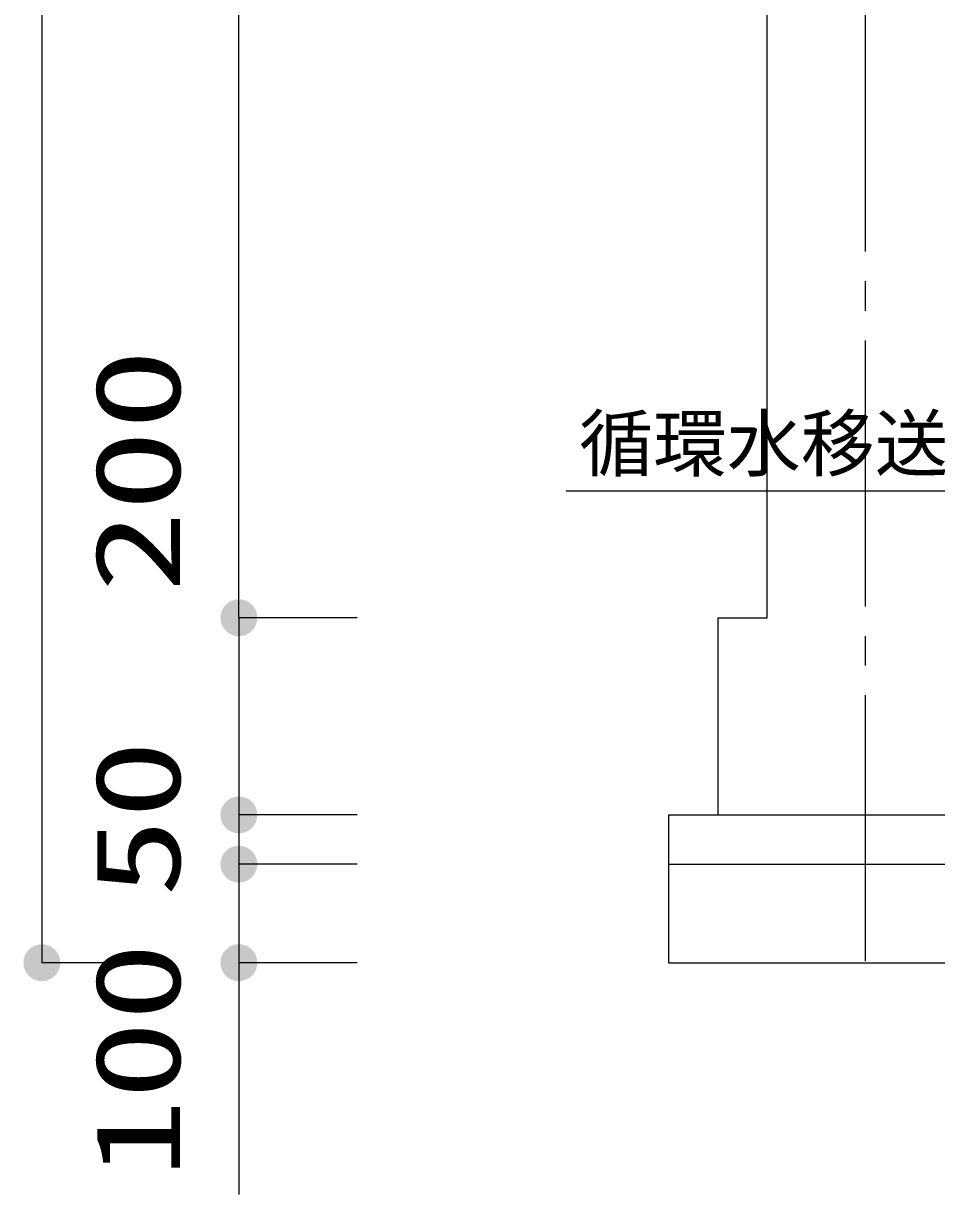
# Model space of a CAD drawing. Units: millimetres, scale not verified. Extents: x -10044 to 7274, y -6719 to 5358.
# Drawn here: x -1585 to -658, y -4374 to -3186 of the extents above; entities that cross this region are included whole.
import ezdxf
from ezdxf.enums import TextEntityAlignment as Align

# ---------------------------------------------------------------- set-up
doc = ezdxf.new("R2010")
doc.units = ezdxf.units.MM
doc.header["$LTSCALE"] = 30
doc.linetypes.add('CHAIN2', pattern=[12, 9, -1, 1, -1])
for name, color, linetype, lineweight in [('0-1_KIKI', 3, 'Continuous', 25), ('0-2_SEISAKU', 2, 'Continuous', 25), ('0-6_SUNPO', 7, 'Continuous', 25)]:
    doc.layers.add(name, color=color, linetype=linetype, lineweight=lineweight)
doc.styles.add('MS Gothic', font='')
doc.styles.add('ＭＳ ゴシック', font='')
doc.styles.get('MS Gothic').set_extended_font_data('MS Gothic')
doc.styles.get('ＭＳ ゴシック').set_extended_font_data('MS Gothic')

msp = doc.modelspace()

# ---------------------------------------------------------------- linework, layer by layer
at = {"layer": '0-1_KIKI', "color": 4}
msp.add_line((-507.16, -3660.42), (-1034.19, -3660.42), dxfattribs=at)
at = {"layer": '0-2_SEISAKU', "linetype": 'CHAIN2'}
msp.add_line((-730.08, -4137.58), (-730.08, -1898.53), dxfattribs=at)
at = {"layer": '0-2_SEISAKU'}
for p, q in [((-830.08, -3789.01), (-830.08, -2139)), ((-880.08, -3789.01), (-830.08, -3789.01)), ((-880.08, -3789.01), (-880.08, -3989.01)), ((-930.08, -3989.01), (1089.92, -3989.01)), ((-930.08, -3989.01), (-930.08, -4089.01)), ((-930.08, -4039.01), (1089.92, -4039.01))]:
    msp.add_line(p, q, dxfattribs=at)
msp.add_lwpolyline([(-930.08, -4039.01), (-930.08, -4139.01), (1089.92, -4139.01)], dxfattribs=at)
at = {"layer": '0-6_SUNPO', "color": 4}
for p, q in [((-1566.38, -1939), (-1566.38, -4139.01)), ((-1366.38, -3789), (-1366.38, -2189)), ((-1246.38, -3789), (-1366.38, -3789)), ((-1366.38, -3789), (-1366.38, -3989)), ((-1246.38, -3789), (-1366.38, -3789)), ((-1246.38, -3989), (-1366.38, -3989)), ((-1246.38, -3989), (-1366.38, -3989)), ((-1366.38, -3989), (-1366.38, -4039)), ((-1246.38, -4039), (-1366.38, -4039)), ((-1246.38, -4039), (-1366.38, -4039)), ((-1366.38, -4039), (-1366.38, -4139)), ((-1446.38, -4139.01), (-1566.38, -4139.01)), ((-1246.38, -4139), (-1366.38, -4139)), ((-1366.38, -4139), (-1366.38, -4374.24))]:
    msp.add_line(p, q, dxfattribs=at)
at = {"layer": '0-6_SUNPO'}
for points in [[(-1379.64, -3775.74), (-1366.38, -3789), (-1381.97, -3778.58)], [(-1379.64, -3775.74), (-1366.38, -3789), (-1381.97, -3778.58)], [(-1376.8, -3773.41), (-1366.38, -3789), (-1379.64, -3775.74)], [(-1376.8, -3773.41), (-1366.38, -3789), (-1379.64, -3775.74)], [(-1373.56, -3771.68), (-1366.38, -3789), (-1376.8, -3773.41)], [(-1373.56, -3771.68), (-1366.38, -3789), (-1376.8, -3773.41)], [(-1370.04, -3770.61), (-1366.38, -3789), (-1373.56, -3771.68)], [(-1370.04, -3770.61), (-1366.38, -3789), (-1373.56, -3771.68)], [(-1366.38, -3770.25), (-1366.38, -3789), (-1370.04, -3770.61)], [(-1366.38, -3770.25), (-1366.38, -3789), (-1370.04, -3770.61)], [(-1362.73, -3770.61), (-1366.38, -3789), (-1366.38, -3770.25)], [(-1362.73, -3770.61), (-1366.38, -3789), (-1366.38, -3770.25)], [(-1359.21, -3771.68), (-1366.38, -3789), (-1362.73, -3770.61)], [(-1359.21, -3771.68), (-1366.38, -3789), (-1362.73, -3770.61)], [(-1355.97, -3773.41), (-1366.38, -3789), (-1359.21, -3771.68)], [(-1355.97, -3773.41), (-1366.38, -3789), (-1359.21, -3771.68)], [(-1353.13, -3775.74), (-1366.38, -3789), (-1355.97, -3773.41)], [(-1353.13, -3775.74), (-1366.38, -3789), (-1355.97, -3773.41)], [(-1350.79, -3778.58), (-1366.38, -3789), (-1353.13, -3775.74)], [(-1350.79, -3778.58), (-1366.38, -3789), (-1353.13, -3775.74)], [(-1384.77, -3785.34), (-1366.38, -3789), (-1385.13, -3789)], [(-1384.77, -3785.34), (-1366.38, -3789), (-1385.13, -3789)], [(-1385.13, -3789), (-1366.38, -3789), (-1384.77, -3792.66)], [(-1385.13, -3789), (-1366.38, -3789), (-1384.77, -3792.66)], [(-1383.71, -3781.83), (-1366.38, -3789), (-1384.77, -3785.34)], [(-1383.71, -3781.83), (-1366.38, -3789), (-1384.77, -3785.34)], [(-1384.77, -3792.66), (-1366.38, -3789), (-1383.71, -3796.18)], [(-1384.77, -3792.66), (-1366.38, -3789), (-1383.71, -3796.18)], [(-1381.97, -3778.58), (-1366.38, -3789), (-1383.71, -3781.83)], [(-1381.97, -3778.58), (-1366.38, -3789), (-1383.71, -3781.83)], [(-1383.71, -3796.18), (-1366.38, -3789), (-1381.97, -3799.42)], [(-1383.71, -3796.18), (-1366.38, -3789), (-1381.97, -3799.42)], [(-1381.97, -3799.42), (-1366.38, -3789), (-1379.64, -3802.26)], [(-1381.97, -3799.42), (-1366.38, -3789), (-1379.64, -3802.26)], [(-1379.64, -3802.26), (-1366.38, -3789), (-1376.8, -3804.59)], [(-1379.64, -3802.26), (-1366.38, -3789), (-1376.8, -3804.59)], [(-1376.8, -3804.59), (-1366.38, -3789), (-1373.56, -3806.32)], [(-1376.8, -3804.59), (-1366.38, -3789), (-1373.56, -3806.32)], [(-1373.56, -3806.32), (-1366.38, -3789), (-1370.04, -3807.39)], [(-1373.56, -3806.32), (-1366.38, -3789), (-1370.04, -3807.39)], [(-1370.04, -3807.39), (-1366.38, -3789), (-1366.38, -3807.75)], [(-1370.04, -3807.39), (-1366.38, -3789), (-1366.38, -3807.75)], [(-1349.06, -3781.83), (-1366.38, -3789), (-1350.79, -3778.58)], [(-1349.06, -3781.83), (-1366.38, -3789), (-1350.79, -3778.58)], [(-1347.99, -3785.34), (-1366.38, -3789), (-1349.06, -3781.83)], [(-1347.99, -3785.34), (-1366.38, -3789), (-1349.06, -3781.83)], [(-1347.63, -3789), (-1366.38, -3789), (-1347.99, -3785.34)], [(-1347.63, -3789), (-1366.38, -3789), (-1347.99, -3785.34)], [(-1366.38, -3807.75), (-1366.38, -3789), (-1362.73, -3807.39)], [(-1362.73, -3807.39), (-1366.38, -3789), (-1359.21, -3806.32)], [(-1359.21, -3806.32), (-1366.38, -3789), (-1355.97, -3804.59)], [(-1355.97, -3804.59), (-1366.38, -3789), (-1353.13, -3802.26)], [(-1353.13, -3802.26), (-1366.38, -3789), (-1350.79, -3799.42)], [(-1350.79, -3799.42), (-1366.38, -3789), (-1349.06, -3796.18)], [(-1349.06, -3796.18), (-1366.38, -3789), (-1347.99, -3792.66)], [(-1347.99, -3792.66), (-1366.38, -3789), (-1347.63, -3789)], [(-1366.38, -3807.75), (-1366.38, -3789), (-1362.73, -3807.39)], [(-1362.73, -3807.39), (-1366.38, -3789), (-1359.21, -3806.32)], [(-1359.21, -3806.32), (-1366.38, -3789), (-1355.97, -3804.59)], [(-1355.97, -3804.59), (-1366.38, -3789), (-1353.13, -3802.26)], [(-1353.13, -3802.26), (-1366.38, -3789), (-1350.79, -3799.42)], [(-1350.79, -3799.42), (-1366.38, -3789), (-1349.06, -3796.18)], [(-1349.06, -3796.18), (-1366.38, -3789), (-1347.99, -3792.66)], [(-1347.99, -3792.66), (-1366.38, -3789), (-1347.63, -3789)], [(-1381.97, -3978.58), (-1366.38, -3989), (-1383.71, -3981.83)], [(-1381.97, -3978.58), (-1366.38, -3989), (-1383.71, -3981.83)], [(-1379.64, -3975.74), (-1366.38, -3989), (-1381.97, -3978.58)], [(-1379.64, -3975.74), (-1366.38, -3989), (-1381.97, -3978.58)], [(-1376.8, -3973.41), (-1366.38, -3989), (-1379.64, -3975.74)], [(-1376.8, -3973.41), (-1366.38, -3989), (-1379.64, -3975.74)], [(-1373.56, -3971.68), (-1366.38, -3989), (-1376.8, -3973.41)], [(-1373.56, -3971.68), (-1366.38, -3989), (-1376.8, -3973.41)], [(-1370.04, -3970.61), (-1366.38, -3989), (-1373.56, -3971.68)], [(-1370.04, -3970.61), (-1366.38, -3989), (-1373.56, -3971.68)], [(-1366.38, -3970.25), (-1366.38, -3989), (-1370.04, -3970.61)], [(-1366.38, -3970.25), (-1366.38, -3989), (-1370.04, -3970.61)], [(-1362.73, -3970.61), (-1366.38, -3989), (-1366.38, -3970.25)], [(-1362.73, -3970.61), (-1366.38, -3989), (-1366.38, -3970.25)], [(-1359.21, -3971.68), (-1366.38, -3989), (-1362.73, -3970.61)], [(-1359.21, -3971.68), (-1366.38, -3989), (-1362.73, -3970.61)], [(-1355.97, -3973.41), (-1366.38, -3989), (-1359.21, -3971.68)], [(-1355.97, -3973.41), (-1366.38, -3989), (-1359.21, -3971.68)], [(-1353.13, -3975.74), (-1366.38, -3989), (-1355.97, -3973.41)], [(-1353.13, -3975.74), (-1366.38, -3989), (-1355.97, -3973.41)], [(-1350.79, -3978.58), (-1366.38, -3989), (-1353.13, -3975.74)], [(-1350.79, -3978.58), (-1366.38, -3989), (-1353.13, -3975.74)], [(-1349.06, -3981.83), (-1366.38, -3989), (-1350.79, -3978.58)], [(-1349.06, -3981.83), (-1366.38, -3989), (-1350.79, -3978.58)], [(-1384.77, -3985.34), (-1366.38, -3989), (-1385.13, -3989)], [(-1384.77, -3985.34), (-1366.38, -3989), (-1385.13, -3989)], [(-1385.13, -3989), (-1366.38, -3989), (-1384.77, -3992.66)], [(-1385.13, -3989), (-1366.38, -3989), (-1384.77, -3992.66)], [(-1383.71, -3981.83), (-1366.38, -3989), (-1384.77, -3985.34)], [(-1383.71, -3981.83), (-1366.38, -3989), (-1384.77, -3985.34)], [(-1384.77, -3992.66), (-1366.38, -3989), (-1383.71, -3996.18)], [(-1384.77, -3992.66), (-1366.38, -3989), (-1383.71, -3996.18)], [(-1383.71, -3996.18), (-1366.38, -3989), (-1381.97, -3999.42)], [(-1383.71, -3996.18), (-1366.38, -3989), (-1381.97, -3999.42)], [(-1381.97, -3999.42), (-1366.38, -3989), (-1379.64, -4002.26)], [(-1381.97, -3999.42), (-1366.38, -3989), (-1379.64, -4002.26)], [(-1379.64, -4002.26), (-1366.38, -3989), (-1376.8, -4004.59)], [(-1379.64, -4002.26), (-1366.38, -3989), (-1376.8, -4004.59)], [(-1376.8, -4004.59), (-1366.38, -3989), (-1373.56, -4006.32)], [(-1376.8, -4004.59), (-1366.38, -3989), (-1373.56, -4006.32)], [(-1373.56, -4006.32), (-1366.38, -3989), (-1370.04, -4007.39)], [(-1373.56, -4006.32), (-1366.38, -3989), (-1370.04, -4007.39)], [(-1370.04, -4007.39), (-1366.38, -3989), (-1366.38, -4007.75)], [(-1370.04, -4007.39), (-1366.38, -3989), (-1366.38, -4007.75)], [(-1347.99, -3985.34), (-1366.38, -3989), (-1349.06, -3981.83)], [(-1347.99, -3985.34), (-1366.38, -3989), (-1349.06, -3981.83)], [(-1347.63, -3989), (-1366.38, -3989), (-1347.99, -3985.34)], [(-1347.63, -3989), (-1366.38, -3989), (-1347.99, -3985.34)], [(-1366.38, -4007.75), (-1366.38, -3989), (-1362.73, -4007.39)], [(-1362.73, -4007.39), (-1366.38, -3989), (-1359.21, -4006.32)], [(-1359.21, -4006.32), (-1366.38, -3989), (-1355.97, -4004.59)], [(-1355.97, -4004.59), (-1366.38, -3989), (-1353.13, -4002.26)], [(-1353.13, -4002.26), (-1366.38, -3989), (-1350.79, -3999.42)], [(-1350.79, -3999.42), (-1366.38, -3989), (-1349.06, -3996.18)], [(-1349.06, -3996.18), (-1366.38, -3989), (-1347.99, -3992.66)], [(-1347.99, -3992.66), (-1366.38, -3989), (-1347.63, -3989)], [(-1366.38, -4007.75), (-1366.38, -3989), (-1362.73, -4007.39)], [(-1362.73, -4007.39), (-1366.38, -3989), (-1359.21, -4006.32)], [(-1359.21, -4006.32), (-1366.38, -3989), (-1355.97, -4004.59)], [(-1355.97, -4004.59), (-1366.38, -3989), (-1353.13, -4002.26)], [(-1353.13, -4002.26), (-1366.38, -3989), (-1350.79, -3999.42)], [(-1350.79, -3999.42), (-1366.38, -3989), (-1349.06, -3996.18)], [(-1349.06, -3996.18), (-1366.38, -3989), (-1347.99, -3992.66)], [(-1347.99, -3992.66), (-1366.38, -3989), (-1347.63, -3989)], [(-1379.64, -4025.74), (-1366.38, -4039), (-1381.97, -4028.58)], [(-1379.64, -4025.74), (-1366.38, -4039), (-1381.97, -4028.58)], [(-1376.8, -4023.41), (-1366.38, -4039), (-1379.64, -4025.74)], [(-1376.8, -4023.41), (-1366.38, -4039), (-1379.64, -4025.74)], [(-1373.56, -4021.68), (-1366.38, -4039), (-1376.8, -4023.41)], [(-1373.56, -4021.68), (-1366.38, -4039), (-1376.8, -4023.41)], [(-1370.04, -4020.61), (-1366.38, -4039), (-1373.56, -4021.68)], [(-1370.04, -4020.61), (-1366.38, -4039), (-1373.56, -4021.68)], [(-1366.38, -4020.25), (-1366.38, -4039), (-1370.04, -4020.61)], [(-1366.38, -4020.25), (-1366.38, -4039), (-1370.04, -4020.61)], [(-1362.73, -4020.61), (-1366.38, -4039), (-1366.38, -4020.25)], [(-1362.73, -4020.61), (-1366.38, -4039), (-1366.38, -4020.25)], [(-1359.21, -4021.68), (-1366.38, -4039), (-1362.73, -4020.61)], [(-1359.21, -4021.68), (-1366.38, -4039), (-1362.73, -4020.61)], [(-1355.97, -4023.41), (-1366.38, -4039), (-1359.21, -4021.68)], [(-1355.97, -4023.41), (-1366.38, -4039), (-1359.21, -4021.68)], [(-1353.13, -4025.74), (-1366.38, -4039), (-1355.97, -4023.41)], [(-1353.13, -4025.74), (-1366.38, -4039), (-1355.97, -4023.41)], [(-1350.79, -4028.58), (-1366.38, -4039), (-1353.13, -4025.74)], [(-1350.79, -4028.58), (-1366.38, -4039), (-1353.13, -4025.74)], [(-1384.77, -4035.34), (-1366.38, -4039), (-1385.13, -4039)], [(-1384.77, -4035.34), (-1366.38, -4039), (-1385.13, -4039)], [(-1385.13, -4039), (-1366.38, -4039), (-1384.77, -4042.66)], [(-1385.13, -4039), (-1366.38, -4039), (-1384.77, -4042.66)], [(-1383.71, -4031.83), (-1366.38, -4039), (-1384.77, -4035.34)], [(-1383.71, -4031.83), (-1366.38, -4039), (-1384.77, -4035.34)], [(-1384.77, -4042.66), (-1366.38, -4039), (-1383.71, -4046.18)], [(-1384.77, -4042.66), (-1366.38, -4039), (-1383.71, -4046.18)], [(-1381.97, -4028.58), (-1366.38, -4039), (-1383.71, -4031.83)], [(-1381.97, -4028.58), (-1366.38, -4039), (-1383.71, -4031.83)], [(-1383.71, -4046.18), (-1366.38, -4039), (-1381.97, -4049.42)], [(-1383.71, -4046.18), (-1366.38, -4039), (-1381.97, -4049.42)], [(-1381.97, -4049.42), (-1366.38, -4039), (-1379.64, -4052.26)], [(-1381.97, -4049.42), (-1366.38, -4039), (-1379.64, -4052.26)], [(-1379.64, -4052.26), (-1366.38, -4039), (-1376.8, -4054.59)], [(-1379.64, -4052.26), (-1366.38, -4039), (-1376.8, -4054.59)], [(-1376.8, -4054.59), (-1366.38, -4039), (-1373.56, -4056.32)], [(-1376.8, -4054.59), (-1366.38, -4039), (-1373.56, -4056.32)], [(-1373.56, -4056.32), (-1366.38, -4039), (-1370.04, -4057.39)], [(-1373.56, -4056.32), (-1366.38, -4039), (-1370.04, -4057.39)], [(-1370.04, -4057.39), (-1366.38, -4039), (-1366.38, -4057.75)], [(-1370.04, -4057.39), (-1366.38, -4039), (-1366.38, -4057.75)], [(-1349.06, -4031.83), (-1366.38, -4039), (-1350.79, -4028.58)], [(-1349.06, -4031.83), (-1366.38, -4039), (-1350.79, -4028.58)], [(-1347.99, -4035.34), (-1366.38, -4039), (-1349.06, -4031.83)], [(-1347.99, -4035.34), (-1366.38, -4039), (-1349.06, -4031.83)], [(-1347.63, -4039), (-1366.38, -4039), (-1347.99, -4035.34)], [(-1347.63, -4039), (-1366.38, -4039), (-1347.99, -4035.34)], [(-1366.38, -4057.75), (-1366.38, -4039), (-1362.73, -4057.39)], [(-1362.73, -4057.39), (-1366.38, -4039), (-1359.21, -4056.32)], [(-1359.21, -4056.32), (-1366.38, -4039), (-1355.97, -4054.59)], [(-1355.97, -4054.59), (-1366.38, -4039), (-1353.13, -4052.26)], [(-1353.13, -4052.26), (-1366.38, -4039), (-1350.79, -4049.42)], [(-1350.79, -4049.42), (-1366.38, -4039), (-1349.06, -4046.18)], [(-1349.06, -4046.18), (-1366.38, -4039), (-1347.99, -4042.66)], [(-1347.99, -4042.66), (-1366.38, -4039), (-1347.63, -4039)], [(-1366.38, -4057.75), (-1366.38, -4039), (-1362.73, -4057.39)], [(-1362.73, -4057.39), (-1366.38, -4039), (-1359.21, -4056.32)], [(-1359.21, -4056.32), (-1366.38, -4039), (-1355.97, -4054.59)], [(-1355.97, -4054.59), (-1366.38, -4039), (-1353.13, -4052.26)], [(-1353.13, -4052.26), (-1366.38, -4039), (-1350.79, -4049.42)], [(-1350.79, -4049.42), (-1366.38, -4039), (-1349.06, -4046.18)], [(-1349.06, -4046.18), (-1366.38, -4039), (-1347.99, -4042.66)], [(-1347.99, -4042.66), (-1366.38, -4039), (-1347.63, -4039)], [(-1573.56, -4121.68), (-1566.38, -4139.01), (-1576.8, -4123.42)], [(-1570.04, -4120.62), (-1566.38, -4139.01), (-1573.56, -4121.68)], [(-1566.38, -4120.26), (-1566.38, -4139.01), (-1570.04, -4120.62)], [(-1562.73, -4120.62), (-1566.38, -4139.01), (-1566.38, -4120.26)], [(-1559.21, -4121.68), (-1566.38, -4139.01), (-1562.73, -4120.62)], [(-1555.97, -4123.42), (-1566.38, -4139.01), (-1559.21, -4121.68)], [(-1373.56, -4121.68), (-1366.38, -4139), (-1376.8, -4123.41)], [(-1370.04, -4120.61), (-1366.38, -4139), (-1373.56, -4121.68)], [(-1366.38, -4120.25), (-1366.38, -4139), (-1370.04, -4120.61)], [(-1362.73, -4120.61), (-1366.38, -4139), (-1366.38, -4120.25)], [(-1359.21, -4121.68), (-1366.38, -4139), (-1362.73, -4120.61)], [(-1355.97, -4123.41), (-1366.38, -4139), (-1359.21, -4121.68)], [(-1583.71, -4131.83), (-1566.38, -4139.01), (-1584.77, -4135.35)], [(-1581.97, -4128.59), (-1566.38, -4139.01), (-1583.71, -4131.83)], [(-1579.64, -4125.75), (-1566.38, -4139.01), (-1581.97, -4128.59)], [(-1576.8, -4123.42), (-1566.38, -4139.01), (-1579.64, -4125.75)], [(-1553.13, -4125.75), (-1566.38, -4139.01), (-1555.97, -4123.42)], [(-1550.79, -4128.59), (-1566.38, -4139.01), (-1553.13, -4125.75)], [(-1549.06, -4131.83), (-1566.38, -4139.01), (-1550.79, -4128.59)], [(-1547.99, -4135.35), (-1566.38, -4139.01), (-1549.06, -4131.83)], [(-1383.71, -4131.83), (-1366.38, -4139), (-1384.77, -4135.34)], [(-1381.97, -4128.58), (-1366.38, -4139), (-1383.71, -4131.83)], [(-1379.64, -4125.74), (-1366.38, -4139), (-1381.97, -4128.58)], [(-1376.8, -4123.41), (-1366.38, -4139), (-1379.64, -4125.74)], [(-1353.13, -4125.74), (-1366.38, -4139), (-1355.97, -4123.41)], [(-1350.79, -4128.58), (-1366.38, -4139), (-1353.13, -4125.74)], [(-1349.06, -4131.83), (-1366.38, -4139), (-1350.79, -4128.58)], [(-1347.99, -4135.34), (-1366.38, -4139), (-1349.06, -4131.83)], [(-1584.77, -4135.35), (-1566.38, -4139.01), (-1585.13, -4139.01)], [(-1585.13, -4139.01), (-1566.38, -4139.01), (-1584.77, -4142.67)], [(-1584.77, -4142.67), (-1566.38, -4139.01), (-1583.71, -4146.18)], [(-1583.71, -4146.18), (-1566.38, -4139.01), (-1581.97, -4149.42)], [(-1581.97, -4149.42), (-1566.38, -4139.01), (-1579.64, -4152.27)], [(-1579.64, -4152.27), (-1566.38, -4139.01), (-1576.8, -4154.6)], [(-1576.8, -4154.6), (-1566.38, -4139.01), (-1573.56, -4156.33)], [(-1573.56, -4156.33), (-1566.38, -4139.01), (-1570.04, -4157.4)], [(-1570.04, -4157.4), (-1566.38, -4139.01), (-1566.38, -4157.76)], [(-1547.63, -4139.01), (-1566.38, -4139.01), (-1547.99, -4135.35)], [(-1566.38, -4157.76), (-1566.38, -4139.01), (-1562.73, -4157.4)], [(-1562.73, -4157.4), (-1566.38, -4139.01), (-1559.21, -4156.33)], [(-1559.21, -4156.33), (-1566.38, -4139.01), (-1555.97, -4154.6)], [(-1555.97, -4154.6), (-1566.38, -4139.01), (-1553.13, -4152.27)], [(-1553.13, -4152.27), (-1566.38, -4139.01), (-1550.79, -4149.42)], [(-1550.79, -4149.42), (-1566.38, -4139.01), (-1549.06, -4146.18)], [(-1549.06, -4146.18), (-1566.38, -4139.01), (-1547.99, -4142.67)], [(-1547.99, -4142.67), (-1566.38, -4139.01), (-1547.63, -4139.01)], [(-1384.77, -4135.34), (-1366.38, -4139), (-1385.13, -4139)], [(-1385.13, -4139), (-1366.38, -4139), (-1384.77, -4142.66)], [(-1384.77, -4142.66), (-1366.38, -4139), (-1383.71, -4146.18)], [(-1383.71, -4146.18), (-1366.38, -4139), (-1381.97, -4149.42)], [(-1381.97, -4149.42), (-1366.38, -4139), (-1379.64, -4152.26)], [(-1379.64, -4152.26), (-1366.38, -4139), (-1376.8, -4154.59)], [(-1376.8, -4154.59), (-1366.38, -4139), (-1373.56, -4156.32)], [(-1373.56, -4156.32), (-1366.38, -4139), (-1370.04, -4157.39)], [(-1370.04, -4157.39), (-1366.38, -4139), (-1366.38, -4157.75)], [(-1347.63, -4139), (-1366.38, -4139), (-1347.99, -4135.34)], [(-1366.38, -4157.75), (-1366.38, -4139), (-1362.73, -4157.39)], [(-1362.73, -4157.39), (-1366.38, -4139), (-1359.21, -4156.32)], [(-1359.21, -4156.32), (-1366.38, -4139), (-1355.97, -4154.59)], [(-1355.97, -4154.59), (-1366.38, -4139), (-1353.13, -4152.26)], [(-1353.13, -4152.26), (-1366.38, -4139), (-1350.79, -4149.42)], [(-1350.79, -4149.42), (-1366.38, -4139), (-1349.06, -4146.18)], [(-1349.06, -4146.18), (-1366.38, -4139), (-1347.99, -4142.66)], [(-1347.99, -4142.66), (-1366.38, -4139), (-1347.63, -4139)]]:
    msp.add_solid(points, dxfattribs=at)

# ---------------------------------------------------------------- texts
at = {"layer": '0-1_KIKI', "color": 4, "style": 'MS Gothic'}
msp.add_text('循環水移送装置', height=54.99, dxfattribs=at).set_placement((-1020.9, -3656.22), align=Align.BOTTOM_LEFT)
at = {"layer": '0-6_SUNPO', "color": 3, "style": 'ＭＳ ゴシック'}
for s, width, p in [('200', 1.4, (-1400.13, -3763.52)), ('50', 1.35, (-1400.13, -4072.29)), ('100', 1.35, (-1400.13, -4357.11))]:
    msp.add_text(s, height=86.59, rotation=90, dxfattribs=dict(at, width=width)).set_placement(p, align=Align.BOTTOM_LEFT)

doc.saveas('drawing.dxf')
